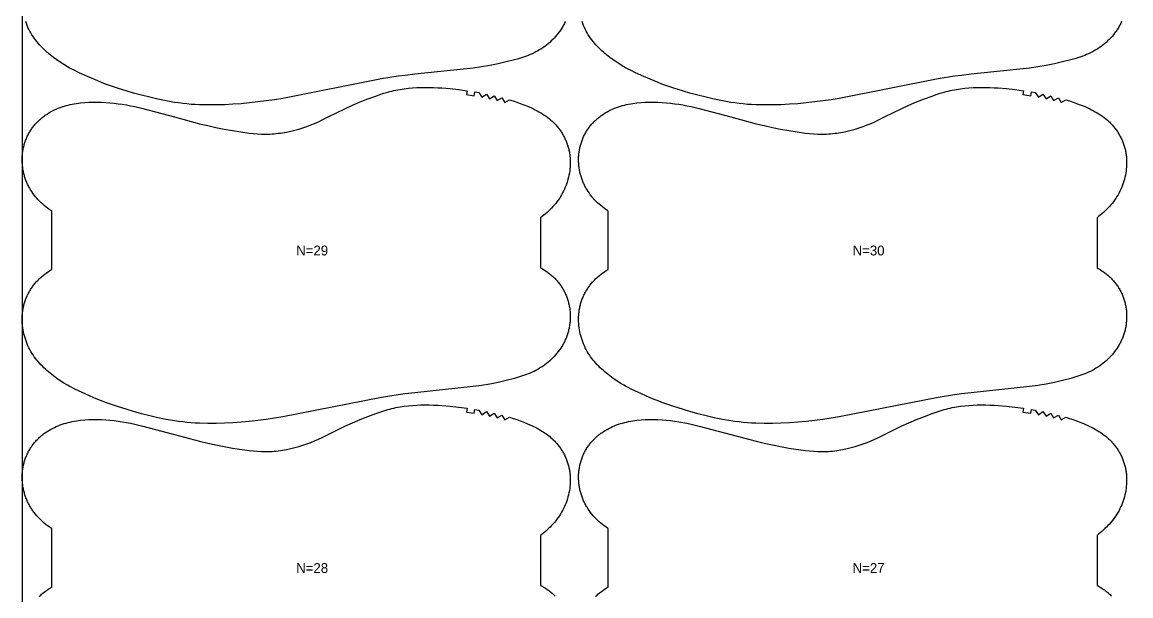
# Model space of a CAD drawing. Header units: inches. Extents: x -5 to 1965, y -82 to 1072.
# Drawn here: x -5 to 557, y 490 to 781 of the extents above; entities that cross this region are included whole.
import ezdxf

# ---------------------------------------------------------------- set-up
doc = ezdxf.new("R2010")
doc.units = ezdxf.units.IN

msp = doc.modelspace()

# ---------------------------------------------------------------- linework, layer by layer
at = {"layer": '1'}
for points in [[(-4.9122, -82.454), (1964.873, -82.454), (1964.873, 1072.0358), (-4.9122, 1072.0358), (-4.9122, -82.454)], [(101.651, 726.2348), (110.0611, 724.9926), (112.176, 724.7687), (114.2953, 724.5962), (116.4177, 724.4866), (117.4796, 724.4591), (118.5418, 724.4518), (119.604, 724.4658), (120.6659, 724.501), (121.7271, 724.5572), (122.7872, 724.6339), (123.8457, 724.7309), (124.9023, 724.8477), (125.9565, 724.984), (127.008, 725.1395), (128.0563, 725.3138), (129.1014, 725.5064), (131.1811, 725.9442), (133.2461, 726.4487), (135.2953, 727.0156), (137.3275, 727.6414), (139.3405, 728.326), (141.3316, 729.07), (143.2986, 729.8741), (145.2402, 730.7365), (147.1613, 731.6453), (150.1271, 733.1218), (158.5799, 737.3297), (162.4522, 739.0842), (166.3715, 740.7321), (170.3269, 742.2887), (174.3165, 743.7587), (176.3247, 744.4591), (178.3447, 745.1232), (180.3794, 745.7358), (181.4033, 746.0181), (182.432, 746.2818), (183.4659, 746.5254), (184.5045, 746.7492), (185.5473, 746.9536), (186.594, 747.1392), (188.6966, 747.4561), (190.8084, 747.7044), (192.9261, 747.8888), (195.0477, 748.0154), (197.172, 748.0909), (199.2977, 748.1218), (201.4235, 748.1135), (203.5487, 748.0668), (205.6726, 747.9815), (207.7944, 747.8573), (212.0302, 747.4979), (216.2552, 747.0207), (220.6071, 746.4372), (220.3209, 744.4578), (224.234, 743.8523), (224.56, 745.8255), (226.5314, 745.4889), (228.1272, 743.1642), (230.4616, 744.7448), (231.9922, 742.3788), (234.3692, 743.8913), (235.8264, 741.48), (238.2488, 742.919), (239.6328, 740.4644), (242.0978, 741.8299), (243.919, 741.2684), (245.7294, 740.6741), (247.5265, 740.0424), (249.3078, 739.3684), (251.2735, 738.5611), (253.212, 737.6904), (254.1695, 737.2297), (255.1186, 736.7512), (256.0587, 736.2544), (256.989, 735.7386), (257.909, 735.203), (258.8166, 734.6465), (259.7098, 734.0679), (260.5866, 733.4658), (261.4448, 732.839), (262.2823, 732.1862), (263.097, 731.5062), (263.4951, 731.1555), (263.8868, 730.7976), (264.2718, 730.4322), (264.6498, 730.0596), (265.0209, 729.6798), (265.3849, 729.293), (265.7417, 728.8994), (266.091, 728.4991), (266.4329, 728.0923), (266.7671, 727.6791), (267.0936, 727.2596), (267.4123, 726.8341), (267.7229, 726.4026), (268.0254, 725.9654), (268.3197, 725.5226), (268.6056, 725.0743), (268.883, 724.6206), (269.1518, 724.1619), (269.4119, 723.6981), (269.6631, 723.2295), (269.9054, 722.7562), (270.1387, 722.2785), (270.363, 721.7965), (270.578, 721.3103), (270.7839, 720.8202), (270.9804, 720.3264), (271.1676, 719.8289), (271.3452, 719.3281), (271.5133, 718.824), (271.6718, 718.3169), (271.8205, 717.8069), (271.9594, 717.2942), (272.0884, 716.779), (272.2075, 716.2614), (272.3165, 715.7417), (272.4155, 715.22), (272.5047, 714.6965), (272.584, 714.1714), (272.6535, 713.6448), (272.7133, 713.117), (272.7636, 712.5881), (272.8043, 712.0583), (272.8355, 711.5278), (272.8573, 710.9967), (272.873, 709.9337), (272.852, 708.8707), (272.7949, 707.8093), (272.7021, 706.7506), (272.5744, 705.6958), (272.4123, 704.6458), (272.2163, 703.6014), (271.987, 702.5636), (271.7249, 701.5333), (271.4307, 700.5114), (271.1049, 699.4988), (270.7479, 698.4965), (270.3599, 697.5057), (269.941, 696.5279), (269.4913, 695.5642), (269.0107, 694.6162), (268.4993, 693.685), (267.9573, 692.7721), (267.3845, 691.8787), (266.7816, 691.0059), (266.1499, 690.1534), (265.4916, 689.3208), (264.8087, 688.5073), (264.103, 687.7124), (263.3765, 686.9357), (262.6313, 686.1764), (261.8692, 685.4341), (261.0921, 684.7083), (260.3009, 683.9983), (259.4964, 683.3037), (258.6792, 682.6241), (257.873, 681.9883), (257.873, 656.6272), (258.4514, 656.3148), (259.3696, 655.7787), (260.2691, 655.2117), (261.1484, 654.6141), (261.58, 654.3039), (262.0059, 653.986), (262.4261, 653.6606), (262.8402, 653.3277), (263.248, 652.9872), (263.6495, 652.6392), (264.0444, 652.2838), (264.4325, 651.9209), (264.8136, 651.5506), (265.1875, 651.173), (265.5542, 650.7883), (265.9134, 650.3966), (266.265, 649.998), (266.6089, 649.5927), (266.9448, 649.1808), (267.2727, 648.7626), (267.5923, 648.338), (267.9036, 647.9073), (268.2064, 647.4707), (268.5004, 647.0282), (268.7857, 646.5799), (269.0619, 646.1262), (269.329, 645.667), (269.5868, 645.2025), (269.8351, 644.733), (270.074, 644.2585), (270.3033, 643.7793), (270.5231, 643.2956), (270.7333, 642.8077), (270.9338, 642.3156), (271.1246, 641.8196), (271.3057, 641.32), (271.4771, 640.817), (271.6387, 640.3106), (271.7904, 639.8012), (271.9323, 639.289), (272.0642, 638.7742), (272.1862, 638.2569), (272.2982, 637.7374), (272.4002, 637.2159), (272.4922, 636.6926), (272.5741, 636.1676), (272.6461, 635.6413), (272.708, 635.1136), (272.7601, 634.5849), (272.8023, 634.0553), (272.8346, 633.5249), (272.8572, 632.994), (272.87, 632.4627), (272.873, 631.9312), (272.8663, 631.3997), (272.85, 630.8684), (272.8241, 630.3374), (272.7885, 629.807), (272.7434, 629.2772), (272.6888, 628.7484), (272.6248, 628.2205), (272.5512, 627.694), (272.4682, 627.1688), (272.3758, 626.6453), (272.2739, 626.1235), (272.1627, 625.6038), (272.0421, 625.0861), (271.9122, 624.5708), (271.7729, 624.058), (271.6243, 623.5479), (271.4663, 623.0406), (271.2991, 622.5364), (271.1227, 622.0355), (270.9369, 621.5379), (270.742, 621.044), (270.5378, 620.5538), (270.3245, 620.0676), (270.1021, 619.5854), (269.8708, 619.1074), (269.6309, 618.6336), (269.3823, 618.1642), (269.1254, 617.6992), (268.8602, 617.2388), (268.5869, 616.783), (268.0167, 615.8857), (267.4161, 615.0082), (266.7863, 614.1512), (266.1286, 613.3155), (265.4441, 612.5019), (264.7339, 611.711), (263.9988, 610.9433), (263.2397, 610.1994), (262.4575, 609.48), (261.653, 608.7855), (260.8272, 608.1166), (259.9808, 607.4739), (259.1149, 606.8578), (258.2304, 606.2684), (257.873, 606.0454), (257.3286, 605.7058), (256.4105, 605.1699), (255.4772, 604.6609), (254.5299, 604.1786), (253.5696, 603.7233), (252.5975, 603.2947), (251.6148, 602.8926), (250.6225, 602.5149), (249.6218, 602.159), (248.6139, 601.8224), (246.5811, 601.1972), (244.5334, 600.6189), (240.4175, 599.5504), (236.2764, 598.5941), (232.1083, 597.756), (227.9163, 597.0476), (223.705, 596.4708), (194.1101, 593.3353), (189.1479, 592.7479), (185.6672, 592.3359), (177.2742, 590.9761), (127.2317, 581.0586), (123.0344, 580.3842), (118.8248, 579.7871), (110.3816, 578.7843), (106.147, 578.4077), (101.9055, 578.1178), (97.6594, 577.9092), (93.4098, 577.7831), (89.158, 577.7479), (84.9079, 577.8361), (82.7848, 577.9377), (80.6641, 578.0807), (78.5468, 578.2661), (76.4338, 578.495), (74.3259, 578.7676), (72.2235, 579.0811), (68.0359, 579.8172), (63.8725, 580.6767), (59.7316, 581.6392), (55.6118, 582.6891), (51.5149, 583.8237), (48.3013, 584.7769), (43.3883, 586.3241), (39.3546, 587.6715), (37.3527, 588.3858), (35.3662, 589.139), (33.3974, 589.9366), (31.4426, 590.7696), (27.0228, 592.7479), (23.678, 594.2451), (21.7611, 595.1629), (19.871, 596.1314), (18.9387, 596.6398), (18.0154, 597.1648), (16.1959, 598.262), (14.4125, 599.4185), (12.6648, 600.6296), (10.9539, 601.8921), (10.0907, 602.5728), (9.2845, 603.2086), (8.4674, 603.8882), (7.6628, 604.5828), (6.8716, 605.2928), (6.0945, 606.0186), (5.3324, 606.7609), (4.5872, 607.5202), (3.8608, 608.2969), (3.1551, 609.0918), (2.4721, 609.9053), (1.8138, 610.7379), (1.1822, 611.5904), (0.5792, 612.4632), (0.0065, 613.3566), (-0.5356, 614.2695), (-1.047, 615.2007), (-1.5275, 616.1487), (-1.9773, 617.1124), (-2.3962, 618.0902), (-2.7842, 619.081), (-3.1411, 620.0833), (-3.467, 621.0959), (-3.7612, 622.1178), (-4.0232, 623.1481), (-4.2526, 624.1859), (-4.4486, 625.2303), (-4.6107, 626.2803), (-4.7384, 627.3351), (-4.8311, 628.3938), (-4.8883, 629.4552), (-4.9093, 630.5182), (-4.8936, 631.5812), (-4.8717, 632.1123), (-4.8405, 632.6428), (-4.7998, 633.1726), (-4.7496, 633.7015), (-4.6898, 634.2293), (-4.6202, 634.7559), (-4.5409, 635.281), (-4.4518, 635.8045), (-4.3528, 636.3262), (-4.2437, 636.8459), (-4.1247, 637.3635), (-3.9957, 637.8787), (-3.8568, 638.3914), (-3.708, 638.9014), (-3.5496, 639.4085), (-3.3815, 639.9126), (-3.2038, 640.4134), (-3.0167, 640.9109), (-2.8202, 641.4047), (-2.6143, 641.8948), (-2.3992, 642.381), (-2.175, 642.863), (-1.9417, 643.3407), (-1.6994, 643.814), (-1.4481, 644.2826), (-1.1881, 644.7464), (-0.9193, 645.2051), (-0.6419, 645.6588), (-0.356, 646.1071), (-0.0617, 646.5499), (0.2408, 646.9871), (0.5514, 647.4186), (0.8701, 647.8441), (1.1966, 648.2636), (1.5308, 648.6768), (1.8727, 649.0836), (2.2221, 649.4839), (2.5788, 649.8775), (2.9428, 650.2643), (3.3139, 650.6441), (3.692, 651.0167), (4.0769, 651.3821), (4.4686, 651.74), (4.8668, 652.0907), (5.6815, 652.7707), (6.519, 653.4235), (7.3771, 654.0503), (8.2539, 654.6524), (9.1471, 655.231), (10.0548, 655.7875), (10.0907, 655.8084), (10.0907, 685.4609), (9.7333, 685.6839), (8.8489, 686.2733), (7.9829, 686.8894), (7.1366, 687.5321), (6.3107, 688.201), (5.5062, 688.8955), (4.724, 689.6149), (3.9649, 690.3588), (3.2298, 691.1265), (2.5196, 691.9174), (1.8352, 692.731), (1.1774, 693.5667), (0.5476, 694.4237), (-0.053, 695.3012), (-0.6232, 696.1985), (-0.8965, 696.6543), (-1.1617, 697.1147), (-1.4186, 697.5797), (-1.6671, 698.0491), (-1.9071, 698.5229), (-2.1384, 699.0009), (-2.3608, 699.4831), (-2.5741, 699.9693), (-2.7783, 700.4595), (-2.9732, 700.9534), (-3.1589, 701.451), (-3.3354, 701.9519), (-3.5026, 702.4561), (-3.6605, 702.9634), (-3.8091, 703.4735), (-3.9484, 703.9863), (-4.0784, 704.5016), (-4.199, 705.0192), (-4.3102, 705.539), (-4.4121, 706.0608), (-4.5045, 706.5843), (-4.5875, 707.1095), (-4.661, 707.636), (-4.7251, 708.1638), (-4.7797, 708.6927), (-4.8248, 709.2225), (-4.8603, 709.7529), (-4.8863, 710.2839), (-4.9026, 710.8152), (-4.9093, 711.3467), (-4.9062, 711.8782), (-4.8935, 712.4095), (-4.8709, 712.9404), (-4.8386, 713.4708), (-4.7964, 714.0004), (-4.7443, 714.5291), (-4.6823, 715.0568), (-4.6104, 715.5831), (-4.5285, 716.1081), (-4.4365, 716.6314), (-4.3345, 717.1529), (-4.2225, 717.6724), (-4.1005, 718.1897), (-3.9685, 718.7045), (-3.8267, 719.2167), (-3.6749, 719.7261), (-3.5134, 720.2324), (-3.342, 720.7355), (-3.1609, 721.2351), (-2.9701, 721.7311), (-2.7696, 722.2232), (-2.5594, 722.7111), (-2.3396, 723.1948), (-2.1103, 723.674), (-1.8714, 724.1485), (-1.6231, 724.618), (-1.3653, 725.0825), (-1.0982, 725.5417), (-0.8219, 725.9954), (-0.5367, 726.4437), (-0.2426, 726.8862), (0.0601, 727.3228), (0.3714, 727.7535), (0.691, 728.1781), (1.0189, 728.5963), (1.3549, 729.0082), (1.6987, 729.4135), (2.0503, 729.8121), (2.4095, 730.2038), (2.7762, 730.5885), (3.1502, 730.9661), (3.5313, 731.3364), (3.9193, 731.6993), (4.3142, 732.0547), (4.7157, 732.4027), (5.1236, 732.7432), (5.5377, 733.0761), (5.9578, 733.4015), (6.3837, 733.7194), (6.8153, 734.0296), (7.6946, 734.6272), (8.5941, 735.1942), (9.5123, 735.7303), (10.4476, 736.2355), (11.3986, 736.7095), (12.364, 737.1529), (13.3427, 737.5661), (14.3335, 737.9497), (15.3352, 738.3042), (16.3468, 738.6301), (17.3669, 738.928), (18.3945, 739.1983), (19.4286, 739.4417), (20.4683, 739.6594), (21.5129, 739.8528), (22.5619, 740.0231), (23.6146, 740.1717), (24.6702, 740.2998), (26.7878, 740.5002), (28.91, 740.6333), (31.0346, 740.7019), (33.1599, 740.7075), (35.2842, 740.6513), (37.4061, 740.5352), (39.5246, 740.3633), (41.6389, 740.1404), (43.7481, 739.871), (45.8514, 739.5589), (47.9477, 739.2041), (50.0358, 738.8058), (52.1146, 738.3631), (56.2447, 737.3582), (72.2404, 733.1218), (85.0138, 729.7388), (89.1483, 728.7482), (93.2998, 727.8314), (97.4681, 726.9945), (101.651, 726.2348)], [(383.651, 726.2348), (392.0611, 724.9926), (394.176, 724.7687), (396.2953, 724.5962), (398.4177, 724.4866), (399.4796, 724.4591), (400.5418, 724.4518), (401.604, 724.4658), (402.6659, 724.501), (403.7271, 724.5572), (404.7872, 724.6339), (405.8457, 724.7309), (406.9023, 724.8477), (407.9565, 724.984), (409.008, 725.1395), (410.0563, 725.3138), (411.1014, 725.5064), (413.1811, 725.9442), (415.2461, 726.4487), (417.2953, 727.0156), (419.3275, 727.6414), (421.3405, 728.326), (423.3316, 729.07), (425.2986, 729.8741), (427.2402, 730.7365), (429.1613, 731.6453), (432.1271, 733.1218), (440.5799, 737.3297), (444.4522, 739.0842), (448.3715, 740.7321), (452.3269, 742.2887), (456.3165, 743.7587), (458.3247, 744.4591), (460.3447, 745.1232), (462.3794, 745.7358), (463.4033, 746.0181), (464.432, 746.2818), (465.4659, 746.5254), (466.5045, 746.7492), (467.5473, 746.9536), (468.594, 747.1392), (470.6966, 747.4561), (472.8084, 747.7044), (474.9261, 747.8888), (477.0477, 748.0154), (479.172, 748.0909), (481.2977, 748.1218), (483.4235, 748.1135), (485.5487, 748.0668), (487.6726, 747.9815), (489.7944, 747.8573), (494.0302, 747.4979), (498.2552, 747.0207), (502.6071, 746.4372), (502.3209, 744.4578), (506.234, 743.8523), (506.56, 745.8255), (508.5314, 745.4889), (510.1272, 743.1642), (512.4616, 744.7448), (513.9922, 742.3788), (516.3692, 743.8913), (517.8264, 741.48), (520.2488, 742.919), (521.6328, 740.4644), (524.0978, 741.8299), (525.919, 741.2684), (527.7294, 740.6741), (529.5265, 740.0424), (531.3078, 739.3684), (533.2735, 738.5611), (535.212, 737.6904), (536.1695, 737.2297), (537.1186, 736.7512), (538.0587, 736.2544), (538.989, 735.7386), (539.909, 735.203), (540.8166, 734.6465), (541.7098, 734.0679), (542.5866, 733.4658), (543.4448, 732.839), (544.2823, 732.1862), (545.097, 731.5062), (545.4951, 731.1555), (545.8868, 730.7976), (546.2718, 730.4322), (546.6498, 730.0596), (547.0209, 729.6798), (547.3849, 729.293), (547.7417, 728.8994), (548.091, 728.4991), (548.4329, 728.0923), (548.7671, 727.6791), (549.0936, 727.2596), (549.4123, 726.8341), (549.7229, 726.4026), (550.0254, 725.9654), (550.3197, 725.5226), (550.6056, 725.0743), (550.883, 724.6206), (551.1518, 724.1619), (551.4119, 723.6981), (551.6631, 723.2295), (551.9054, 722.7562), (552.1387, 722.2785), (552.363, 721.7965), (552.578, 721.3103), (552.7839, 720.8202), (552.9804, 720.3264), (553.1676, 719.8289), (553.3452, 719.3281), (553.5133, 718.824), (553.6718, 718.3169), (553.8205, 717.8069), (553.9594, 717.2942), (554.0884, 716.779), (554.2075, 716.2614), (554.3165, 715.7417), (554.4155, 715.22), (554.5047, 714.6965), (554.584, 714.1714), (554.6535, 713.6448), (554.7133, 713.117), (554.7636, 712.5881), (554.8043, 712.0583), (554.8355, 711.5278), (554.8573, 710.9967), (554.873, 709.9337), (554.852, 708.8707), (554.7949, 707.8093), (554.7021, 706.7506), (554.5744, 705.6958), (554.4123, 704.6458), (554.2163, 703.6014), (553.987, 702.5636), (553.7249, 701.5333), (553.4307, 700.5114), (553.1049, 699.4988), (552.7479, 698.4965), (552.3599, 697.5057), (551.941, 696.5279), (551.4913, 695.5642), (551.0107, 694.6162), (550.4993, 693.685), (549.9573, 692.7721), (549.3845, 691.8787), (548.7816, 691.0059), (548.1499, 690.1534), (547.4916, 689.3208), (546.8087, 688.5073), (546.103, 687.7124), (545.3765, 686.9357), (544.6313, 686.1764), (543.8692, 685.4341), (543.0921, 684.7083), (542.3009, 683.9983), (541.4964, 683.3037), (540.6792, 682.6241), (539.873, 681.9883), (539.873, 656.6272), (540.4514, 656.3148), (541.3696, 655.7787), (542.2691, 655.2117), (543.1484, 654.6141), (543.58, 654.3039), (544.0059, 653.986), (544.4261, 653.6606), (544.8402, 653.3277), (545.248, 652.9872), (545.6495, 652.6392), (546.0444, 652.2838), (546.4325, 651.9209), (546.8136, 651.5506), (547.1875, 651.173), (547.5542, 650.7883), (547.9134, 650.3966), (548.265, 649.998), (548.6089, 649.5927), (548.9448, 649.1808), (549.2727, 648.7626), (549.5923, 648.338), (549.9036, 647.9073), (550.2064, 647.4707), (550.5004, 647.0282), (550.7857, 646.5799), (551.0619, 646.1262), (551.329, 645.667), (551.5868, 645.2025), (551.8351, 644.733), (552.074, 644.2585), (552.3033, 643.7793), (552.5231, 643.2956), (552.7333, 642.8077), (552.9338, 642.3156), (553.1246, 641.8196), (553.3057, 641.32), (553.4771, 640.817), (553.6387, 640.3106), (553.7904, 639.8012), (553.9323, 639.289), (554.0642, 638.7742), (554.1862, 638.2569), (554.2982, 637.7374), (554.4002, 637.2159), (554.4922, 636.6926), (554.5741, 636.1676), (554.6461, 635.6413), (554.708, 635.1136), (554.7601, 634.5849), (554.8023, 634.0553), (554.8346, 633.5249), (554.8572, 632.994), (554.87, 632.4627), (554.873, 631.9312), (554.8663, 631.3997), (554.85, 630.8684), (554.8241, 630.3374), (554.7885, 629.807), (554.7434, 629.2772), (554.6888, 628.7484), (554.6248, 628.2205), (554.5512, 627.694), (554.4682, 627.1688), (554.3758, 626.6453), (554.2739, 626.1235), (554.1627, 625.6038), (554.0421, 625.0861), (553.9122, 624.5708), (553.7729, 624.058), (553.6243, 623.5479), (553.4663, 623.0406), (553.2991, 622.5364), (553.1227, 622.0355), (552.9369, 621.5379), (552.742, 621.044), (552.5378, 620.5538), (552.3245, 620.0676), (552.1021, 619.5854), (551.8708, 619.1074), (551.6309, 618.6336), (551.3823, 618.1642), (551.1254, 617.6992), (550.8602, 617.2388), (550.5869, 616.783), (550.0167, 615.8857), (549.4161, 615.0082), (548.7863, 614.1512), (548.1286, 613.3155), (547.4441, 612.5019), (546.7339, 611.711), (545.9988, 610.9433), (545.2397, 610.1994), (544.4575, 609.48), (543.653, 608.7855), (542.8272, 608.1166), (541.9808, 607.4739), (541.1149, 606.8578), (540.2304, 606.2684), (539.873, 606.0454), (539.3286, 605.7058), (538.4105, 605.1699), (537.4772, 604.6609), (536.5299, 604.1786), (535.5696, 603.7233), (534.5975, 603.2947), (533.6148, 602.8926), (532.6225, 602.5149), (531.6218, 602.159), (530.6139, 601.8224), (528.5811, 601.1972), (526.5334, 600.6189), (522.4175, 599.5504), (518.2764, 598.5941), (514.1083, 597.756), (509.9163, 597.0476), (505.705, 596.4708), (476.1101, 593.3353), (471.1479, 592.7479), (467.6672, 592.3359), (459.2742, 590.9761), (409.2317, 581.0586), (405.0344, 580.3842), (400.8248, 579.7871), (392.3816, 578.7843), (388.147, 578.4077), (383.9055, 578.1178), (379.6594, 577.9092), (375.4098, 577.7831), (371.158, 577.7479), (366.9079, 577.8361), (364.7848, 577.9377), (362.6641, 578.0807), (360.5468, 578.2661), (358.4338, 578.495), (356.3259, 578.7676), (354.2235, 579.0811), (350.0359, 579.8172), (345.8725, 580.6767), (341.7316, 581.6392), (337.6118, 582.6891), (333.5149, 583.8237), (330.3013, 584.7769), (325.3883, 586.3241), (321.3546, 587.6715), (319.3527, 588.3858), (317.3662, 589.139), (315.3974, 589.9366), (313.4426, 590.7696), (309.0228, 592.7479), (305.678, 594.2451), (303.7611, 595.1629), (301.871, 596.1314), (300.9387, 596.6398), (300.0154, 597.1648), (298.1959, 598.262), (296.4125, 599.4185), (294.6648, 600.6296), (292.9539, 601.8921), (292.0907, 602.5728), (291.2845, 603.2086), (290.4674, 603.8882), (289.6628, 604.5828), (288.8716, 605.2928), (288.0945, 606.0186), (287.3324, 606.7609), (286.5872, 607.5202), (285.8608, 608.2969), (285.1551, 609.0918), (284.4721, 609.9053), (283.8138, 610.7379), (283.1822, 611.5904), (282.5792, 612.4632), (282.0065, 613.3566), (281.4644, 614.2695), (280.953, 615.2007), (280.4725, 616.1487), (280.0227, 617.1124), (279.6038, 618.0902), (279.2158, 619.081), (278.8589, 620.0833), (278.533, 621.0959), (278.2388, 622.1178), (277.9768, 623.1481), (277.7474, 624.1859), (277.5514, 625.2303), (277.3893, 626.2803), (277.2616, 627.3351), (277.1689, 628.3938), (277.1117, 629.4552), (277.0907, 630.5182), (277.1064, 631.5812), (277.1283, 632.1123), (277.1595, 632.6428), (277.2002, 633.1726), (277.2504, 633.7015), (277.3102, 634.2293), (277.3798, 634.7559), (277.4591, 635.281), (277.5482, 635.8045), (277.6472, 636.3262), (277.7563, 636.8459), (277.8753, 637.3635), (278.0043, 637.8787), (278.1432, 638.3914), (278.292, 638.9014), (278.4504, 639.4085), (278.6185, 639.9126), (278.7962, 640.4134), (278.9833, 640.9109), (279.1798, 641.4047), (279.3857, 641.8948), (279.6008, 642.381), (279.825, 642.863), (280.0583, 643.3407), (280.3006, 643.814), (280.5519, 644.2826), (280.8119, 644.7464), (281.0807, 645.2051), (281.3581, 645.6588), (281.644, 646.1071), (281.9383, 646.5499), (282.2408, 646.9871), (282.5514, 647.4186), (282.8701, 647.8441), (283.1966, 648.2636), (283.5308, 648.6768), (283.8727, 649.0836), (284.2221, 649.4839), (284.5788, 649.8775), (284.9428, 650.2643), (285.3139, 650.6441), (285.692, 651.0167), (286.0769, 651.3821), (286.4686, 651.74), (286.8668, 652.0907), (287.6815, 652.7707), (288.519, 653.4235), (289.3771, 654.0503), (290.2539, 654.6524), (291.1471, 655.231), (292.0548, 655.7875), (292.0907, 655.8084), (292.0907, 685.4609), (291.7333, 685.6839), (290.8489, 686.2733), (289.9829, 686.8894), (289.1366, 687.5321), (288.3107, 688.201), (287.5062, 688.8955), (286.724, 689.6149), (285.9649, 690.3588), (285.2298, 691.1265), (284.5196, 691.9174), (283.8352, 692.731), (283.1774, 693.5667), (282.5476, 694.4237), (281.947, 695.3012), (281.3768, 696.1985), (281.1035, 696.6543), (280.8383, 697.1147), (280.5814, 697.5797), (280.3329, 698.0491), (280.0929, 698.5229), (279.8616, 699.0009), (279.6392, 699.4831), (279.4259, 699.9693), (279.2217, 700.4595), (279.0268, 700.9534), (278.8411, 701.451), (278.6646, 701.9519), (278.4974, 702.4561), (278.3395, 702.9634), (278.1909, 703.4735), (278.0516, 703.9863), (277.9216, 704.5016), (277.801, 705.0192), (277.6898, 705.539), (277.5879, 706.0608), (277.4955, 706.5843), (277.4125, 707.1095), (277.339, 707.636), (277.2749, 708.1638), (277.2203, 708.6927), (277.1752, 709.2225), (277.1397, 709.7529), (277.1137, 710.2839), (277.0974, 710.8152), (277.0907, 711.3467), (277.0938, 711.8782), (277.1065, 712.4095), (277.1291, 712.9404), (277.1614, 713.4708), (277.2036, 714.0004), (277.2557, 714.5291), (277.3177, 715.0568), (277.3896, 715.5831), (277.4715, 716.1081), (277.5635, 716.6314), (277.6655, 717.1529), (277.7775, 717.6724), (277.8995, 718.1897), (278.0315, 718.7045), (278.1733, 719.2167), (278.3251, 719.7261), (278.4866, 720.2324), (278.658, 720.7355), (278.8391, 721.2351), (279.0299, 721.7311), (279.2304, 722.2232), (279.4406, 722.7111), (279.6604, 723.1948), (279.8897, 723.674), (280.1286, 724.1485), (280.3769, 724.618), (280.6347, 725.0825), (280.9018, 725.5417), (281.1781, 725.9954), (281.4633, 726.4437), (281.7574, 726.8862), (282.0601, 727.3228), (282.3714, 727.7535), (282.691, 728.1781), (283.0189, 728.5963), (283.3549, 729.0082), (283.6987, 729.4135), (284.0503, 729.8121), (284.4095, 730.2038), (284.7762, 730.5885), (285.1502, 730.9661), (285.5313, 731.3364), (285.9193, 731.6993), (286.3142, 732.0547), (286.7157, 732.4027), (287.1236, 732.7432), (287.5377, 733.0761), (287.9578, 733.4015), (288.3837, 733.7194), (288.8153, 734.0296), (289.6946, 734.6272), (290.5941, 735.1942), (291.5123, 735.7303), (292.4476, 736.2355), (293.3986, 736.7095), (294.364, 737.1529), (295.3427, 737.5661), (296.3335, 737.9497), (297.3352, 738.3042), (298.3468, 738.6301), (299.3669, 738.928), (300.3945, 739.1983), (301.4286, 739.4417), (302.4683, 739.6594), (303.5129, 739.8528), (304.5619, 740.0231), (305.6146, 740.1717), (306.6702, 740.2998), (308.7878, 740.5002), (310.91, 740.6333), (313.0346, 740.7019), (315.1599, 740.7075), (317.2842, 740.6513), (319.4061, 740.5352), (321.5246, 740.3633), (323.6389, 740.1404), (325.7481, 739.871), (327.8514, 739.5589), (329.9477, 739.2041), (332.0358, 738.8058), (334.1146, 738.3631), (338.2447, 737.3582), (354.2404, 733.1218), (367.0138, 729.7388), (371.1483, 728.7482), (375.2998, 727.8314), (379.4681, 726.9945), (383.651, 726.2348)]]:
    msp.add_lwpolyline(points, close=True, dxfattribs=at)
for points in [[(270.3245, 781.5246), (270.1021, 781.0424), (269.8708, 780.5644), (269.6309, 780.0906), (269.3823, 779.6212), (269.1254, 779.1562), (268.8602, 778.6958), (268.5869, 778.24), (268.0167, 777.3427), (267.4161, 776.4652), (266.7863, 775.6082), (266.1286, 774.7725), (265.4441, 773.9589), (264.7339, 773.168), (263.9988, 772.4003), (263.2397, 771.6564), (262.4575, 770.937), (261.653, 770.2425), (260.8272, 769.5736), (259.9808, 768.9309), (259.1149, 768.3148), (258.2304, 767.7254), (257.873, 767.5024), (257.3286, 767.1628), (256.4105, 766.6269), (255.4772, 766.1179), (254.5299, 765.6356), (253.5696, 765.1803), (252.5975, 764.7517), (251.6148, 764.3496), (250.6225, 763.9719), (249.6218, 763.616), (248.6139, 763.2794), (246.5811, 762.6542), (244.5334, 762.0759), (240.4175, 761.0074), (236.2764, 760.0511), (232.1083, 759.213), (227.9163, 758.5046), (223.705, 757.9278), (194.1101, 754.7923), (189.1479, 754.2049), (185.6672, 753.7929), (177.2742, 752.4331), (127.2317, 742.5156), (123.0344, 741.8412), (118.8248, 741.2441), (110.3816, 740.2413), (106.147, 739.8647), (101.9055, 739.5748), (97.6594, 739.3662), (93.4098, 739.2401), (89.158, 739.2049), (84.9079, 739.2931), (82.7848, 739.3947), (80.6641, 739.5377), (78.5468, 739.7231), (76.4338, 739.952), (74.3259, 740.2246), (72.2235, 740.5381), (68.0359, 741.2742), (63.8725, 742.1337), (59.7316, 743.0962), (55.6118, 744.1461), (51.5149, 745.2807), (48.3013, 746.2339), (43.3883, 747.7811), (39.3546, 749.1285), (37.3527, 749.8428), (35.3662, 750.596), (33.3974, 751.3936), (31.4426, 752.2266), (27.0228, 754.2049), (23.678, 755.7021), (21.7611, 756.6199), (19.871, 757.5884), (18.9387, 758.0968), (18.0154, 758.6218), (16.1959, 759.719), (14.4125, 760.8755), (12.6648, 762.0866), (10.9539, 763.3491), (10.0907, 764.0298), (9.2845, 764.6656), (8.4674, 765.3452), (7.6628, 766.0398), (6.8716, 766.7498), (6.0945, 767.4756), (5.3324, 768.2179), (4.5872, 768.9772), (3.8608, 769.7539), (3.1551, 770.5488), (2.4721, 771.3623), (1.8138, 772.1949), (1.1822, 773.0474), (0.5792, 773.9202), (0.0065, 774.8136), (-0.5356, 775.7265), (-1.047, 776.6577), (-1.5275, 777.6057), (-1.9773, 778.5694), (-2.3962, 779.5472), (-2.7842, 780.538), (-3.1411, 781.5403)], [(552.3245, 781.5246), (552.1021, 781.0424), (551.8708, 780.5644), (551.6309, 780.0906), (551.3823, 779.6212), (551.1254, 779.1562), (550.8602, 778.6958), (550.5869, 778.24), (550.0167, 777.3427), (549.4161, 776.4652), (548.7863, 775.6082), (548.1286, 774.7725), (547.4441, 773.9589), (546.7339, 773.168), (545.9988, 772.4003), (545.2397, 771.6564), (544.4575, 770.937), (543.653, 770.2425), (542.8272, 769.5736), (541.9808, 768.9309), (541.1149, 768.3148), (540.2304, 767.7254), (539.873, 767.5024), (539.3286, 767.1628), (538.4105, 766.6269), (537.4772, 766.1179), (536.5299, 765.6356), (535.5696, 765.1803), (534.5975, 764.7517), (533.6148, 764.3496), (532.6225, 763.9719), (531.6218, 763.616), (530.6139, 763.2794), (528.5811, 762.6542), (526.5334, 762.0759), (522.4175, 761.0074), (518.2764, 760.0511), (514.1083, 759.213), (509.9163, 758.5046), (505.705, 757.9278), (476.1101, 754.7923), (471.1479, 754.2049), (467.6672, 753.7929), (459.2742, 752.4331), (409.2317, 742.5156), (405.0344, 741.8412), (400.8248, 741.2441), (392.3816, 740.2413), (388.147, 739.8647), (383.9055, 739.5748), (379.6594, 739.3662), (375.4098, 739.2401), (371.158, 739.2049), (366.9079, 739.2931), (364.7848, 739.3947), (362.6641, 739.5377), (360.5468, 739.7231), (358.4338, 739.952), (356.3259, 740.2246), (354.2235, 740.5381), (350.0359, 741.2742), (345.8725, 742.1337), (341.7316, 743.0962), (337.6118, 744.1461), (333.5149, 745.2807), (330.3013, 746.2339), (325.3883, 747.7811), (321.3546, 749.1285), (319.3527, 749.8428), (317.3662, 750.596), (315.3974, 751.3936), (313.4426, 752.2266), (309.0228, 754.2049), (305.678, 755.7021), (303.7611, 756.6199), (301.871, 757.5884), (300.9387, 758.0968), (300.0154, 758.6218), (298.1959, 759.719), (296.4125, 760.8755), (294.6648, 762.0866), (292.9539, 763.3491), (292.0907, 764.0298), (291.2845, 764.6656), (290.4674, 765.3452), (289.6628, 766.0398), (288.8716, 766.7498), (288.0945, 767.4756), (287.3324, 768.2179), (286.5872, 768.9772), (285.8608, 769.7539), (285.1551, 770.5488), (284.4721, 771.3623), (283.8138, 772.1949), (283.1822, 773.0474), (282.5792, 773.9202), (282.0065, 774.8136), (281.4644, 775.7265), (280.953, 776.6577), (280.4725, 777.6057), (280.0227, 778.5694), (279.6038, 779.5472), (279.2158, 780.538), (278.8589, 781.5403)], [(3.692, 490.0597), (4.0769, 490.4251), (4.4686, 490.783), (4.8668, 491.1337), (5.6815, 491.8137), (6.519, 492.4665), (7.3771, 493.0933), (8.2539, 493.6954), (9.1471, 494.274), (10.0548, 494.8305), (10.0907, 494.8514), (10.0907, 524.5039), (9.7333, 524.7269), (8.8489, 525.3163), (7.9829, 525.9324), (7.1366, 526.5751), (6.3107, 527.244), (5.5062, 527.9385), (4.724, 528.6579), (3.9649, 529.4018), (3.2298, 530.1695), (2.5196, 530.9604), (1.8352, 531.774), (1.1774, 532.6097), (0.5476, 533.4667), (-0.053, 534.3442), (-0.6232, 535.2415), (-0.8965, 535.6973), (-1.1617, 536.1577), (-1.4186, 536.6227), (-1.6671, 537.0921), (-1.9071, 537.5659), (-2.1384, 538.0439), (-2.3608, 538.5261), (-2.5741, 539.0123), (-2.7783, 539.5025), (-2.9732, 539.9964), (-3.1589, 540.494), (-3.3354, 540.9949), (-3.5026, 541.4991), (-3.6605, 542.0064), (-3.8091, 542.5165), (-3.9484, 543.0293), (-4.0784, 543.5446), (-4.199, 544.0622), (-4.3102, 544.582), (-4.4121, 545.1038), (-4.5045, 545.6273), (-4.5875, 546.1525), (-4.661, 546.679), (-4.7251, 547.2068), (-4.7797, 547.7357), (-4.8248, 548.2655), (-4.8603, 548.7959), (-4.8863, 549.3269), (-4.9026, 549.8582), (-4.9093, 550.3897), (-4.9062, 550.9212), (-4.8935, 551.4525), (-4.8709, 551.9834), (-4.8386, 552.5138), (-4.7964, 553.0434), (-4.7443, 553.5721), (-4.6823, 554.0998), (-4.6104, 554.6261), (-4.5285, 555.1511), (-4.4365, 555.6744), (-4.3345, 556.1959), (-4.2225, 556.7154), (-4.1005, 557.2327), (-3.9685, 557.7475), (-3.8267, 558.2597), (-3.6749, 558.7691), (-3.5134, 559.2754), (-3.342, 559.7785), (-3.1609, 560.2781), (-2.9701, 560.7741), (-2.7696, 561.2662), (-2.5594, 561.7541), (-2.3396, 562.2378), (-2.1103, 562.717), (-1.8714, 563.1915), (-1.6231, 563.661), (-1.3653, 564.1255), (-1.0982, 564.5847), (-0.8219, 565.0384), (-0.5367, 565.4867), (-0.2426, 565.9292), (0.0601, 566.3658), (0.3714, 566.7965), (0.691, 567.2211), (1.0189, 567.6393), (1.3549, 568.0512), (1.6987, 568.4565), (2.0503, 568.8551), (2.4095, 569.2468), (2.7762, 569.6315), (3.1502, 570.0091), (3.5313, 570.3794), (3.9193, 570.7423), (4.3142, 571.0977), (4.7157, 571.4457), (5.1236, 571.7862), (5.5377, 572.1191), (5.9578, 572.4445), (6.3837, 572.7624), (6.8153, 573.0726), (7.6946, 573.6702), (8.5941, 574.2372), (9.5123, 574.7733), (10.4476, 575.2785), (11.3986, 575.7525), (12.364, 576.1959), (13.3427, 576.6091), (14.3335, 576.9927), (15.3352, 577.3472), (16.3468, 577.6731), (17.3669, 577.971), (18.3945, 578.2413), (19.4286, 578.4847), (20.4683, 578.7024), (21.5129, 578.8958), (22.5619, 579.0661), (23.6146, 579.2147), (24.6702, 579.3428), (26.7878, 579.5432), (28.91, 579.6763), (31.0346, 579.7449), (33.1599, 579.7505), (35.2842, 579.6943), (37.4061, 579.5782), (39.5246, 579.4063), (41.6389, 579.1834), (43.7481, 578.914), (45.8514, 578.6019), (47.9477, 578.2471), (50.0358, 577.8488), (52.1146, 577.4061), (56.2447, 576.4012), (72.2404, 572.1648), (85.0138, 568.7818), (89.1483, 567.7912), (93.2998, 566.8744), (97.4681, 566.0375), (101.651, 565.2778), (101.651, 565.2778), (110.0611, 564.0356), (112.176, 563.8117), (114.2953, 563.6392), (116.4177, 563.5296), (117.4796, 563.5021), (118.5418, 563.4948), (119.604, 563.5088), (120.6659, 563.544), (121.7271, 563.6002), (122.7872, 563.6769), (123.8457, 563.7739), (124.9023, 563.8907), (125.9565, 564.027), (127.008, 564.1825), (128.0563, 564.3568), (129.1014, 564.5494), (131.1811, 564.9872), (133.2461, 565.4917), (135.2953, 566.0586), (137.3275, 566.6844), (139.3405, 567.369), (141.3316, 568.113), (143.2986, 568.9171), (145.2402, 569.7795), (147.1613, 570.6883), (150.1271, 572.1648), (158.5799, 576.3727), (162.4522, 578.1272), (166.3715, 579.7751), (170.3269, 581.3317), (174.3165, 582.8017), (176.3247, 583.5021), (178.3447, 584.1662), (180.3794, 584.7788), (181.4033, 585.0611), (182.432, 585.3248), (183.4659, 585.5684), (184.5045, 585.7922), (185.5473, 585.9966), (186.594, 586.1822), (188.6966, 586.4991), (190.8084, 586.7474), (192.9261, 586.9318), (195.0477, 587.0584), (197.172, 587.1339), (199.2977, 587.1648), (201.4235, 587.1565), (203.5487, 587.1098), (205.6726, 587.0245), (207.7944, 586.9003), (212.0302, 586.5409), (216.2552, 586.0637), (220.6071, 585.4802), (220.3209, 583.5008), (224.234, 582.8953), (224.56, 584.8685), (226.5314, 584.5319), (228.1272, 582.2072), (230.4616, 583.7878), (231.9922, 581.4218), (234.3692, 582.9343), (235.8264, 580.523), (238.2488, 581.962), (239.6328, 579.5074), (242.0978, 580.8729), (243.919, 580.3114), (245.7294, 579.7171), (247.5265, 579.0854), (249.3078, 578.4114), (251.2735, 577.6041), (253.212, 576.7334), (254.1695, 576.2727), (255.1186, 575.7942), (256.0587, 575.2974), (256.989, 574.7816), (257.909, 574.246), (258.8166, 573.6895), (259.7098, 573.1109), (260.5866, 572.5088), (261.4448, 571.882), (262.2823, 571.2292), (263.097, 570.5492), (263.4951, 570.1985), (263.8868, 569.8406), (264.2718, 569.4752), (264.6498, 569.1026), (265.0209, 568.7228), (265.3849, 568.336), (265.7417, 567.9424), (266.091, 567.5421), (266.4329, 567.1353), (266.7671, 566.7221), (267.0936, 566.3026), (267.4123, 565.8771), (267.7229, 565.4456), (268.0254, 565.0084), (268.3197, 564.5656), (268.6056, 564.1173), (268.883, 563.6636), (269.1518, 563.2049), (269.4119, 562.7411), (269.6631, 562.2725), (269.9054, 561.7992), (270.1387, 561.3215), (270.363, 560.8395), (270.578, 560.3533), (270.7839, 559.8632), (270.9804, 559.3694), (271.1676, 558.8719), (271.3452, 558.3711), (271.5133, 557.867), (271.6718, 557.3599), (271.8205, 556.8499), (271.9594, 556.3372), (272.0884, 555.822), (272.2075, 555.3044), (272.3165, 554.7847), (272.4155, 554.263), (272.5047, 553.7395), (272.584, 553.2144), (272.6535, 552.6878), (272.7133, 552.16), (272.7636, 551.6311), (272.8043, 551.1013), (272.8355, 550.5708), (272.8573, 550.0397), (272.873, 548.9767), (272.852, 547.9137), (272.7949, 546.8523), (272.7021, 545.7936), (272.5744, 544.7388), (272.4123, 543.6888), (272.2163, 542.6444), (271.987, 541.6066), (271.7249, 540.5763), (271.4307, 539.5544), (271.1049, 538.5418), (270.7479, 537.5395), (270.3599, 536.5487), (269.941, 535.5709), (269.4913, 534.6072), (269.0107, 533.6592), (268.4993, 532.728), (267.9573, 531.8151), (267.3845, 530.9217), (266.7816, 530.0489), (266.1499, 529.1964), (265.4916, 528.3638), (264.8087, 527.5503), (264.103, 526.7554), (263.3765, 525.9787), (262.6313, 525.2194), (261.8692, 524.4771), (261.0921, 523.7513), (260.3009, 523.0413), (259.4964, 522.3467), (258.6792, 521.6671), (257.873, 521.0313), (257.873, 495.6702), (258.4514, 495.3578), (259.3696, 494.8217), (260.2691, 494.2547), (261.1484, 493.6571), (261.58, 493.3469), (262.0059, 493.029), (262.4261, 492.7036), (262.8402, 492.3707), (263.248, 492.0302), (263.6495, 491.6822), (264.0444, 491.3268), (264.4325, 490.9639), (264.8136, 490.5936), (265.1875, 490.216)], [(285.692, 490.0597), (286.0769, 490.4251), (286.4686, 490.783), (286.8668, 491.1337), (287.6815, 491.8137), (288.519, 492.4665), (289.3771, 493.0933), (290.2539, 493.6954), (291.1471, 494.274), (292.0548, 494.8305), (292.0907, 494.8514), (292.0907, 524.5039), (291.7333, 524.7269), (290.8489, 525.3163), (289.9829, 525.9324), (289.1366, 526.5751), (288.3107, 527.244), (287.5062, 527.9385), (286.724, 528.6579), (285.9649, 529.4018), (285.2298, 530.1695), (284.5196, 530.9604), (283.8352, 531.774), (283.1774, 532.6097), (282.5476, 533.4667), (281.947, 534.3442), (281.3768, 535.2415), (281.1035, 535.6973), (280.8383, 536.1577), (280.5814, 536.6227), (280.3329, 537.0921), (280.0929, 537.5659), (279.8616, 538.0439), (279.6392, 538.5261), (279.4259, 539.0123), (279.2217, 539.5025), (279.0268, 539.9964), (278.8411, 540.494), (278.6646, 540.9949), (278.4974, 541.4991), (278.3395, 542.0064), (278.1909, 542.5165), (278.0516, 543.0293), (277.9216, 543.5446), (277.801, 544.0622), (277.6898, 544.582), (277.5879, 545.1038), (277.4955, 545.6273), (277.4125, 546.1525), (277.339, 546.679), (277.2749, 547.2068), (277.2203, 547.7357), (277.1752, 548.2655), (277.1397, 548.7959), (277.1137, 549.3269), (277.0974, 549.8582), (277.0907, 550.3897), (277.0938, 550.9212), (277.1065, 551.4525), (277.1291, 551.9834), (277.1614, 552.5138), (277.2036, 553.0434), (277.2557, 553.5721), (277.3177, 554.0998), (277.3896, 554.6261), (277.4715, 555.1511), (277.5635, 555.6744), (277.6655, 556.1959), (277.7775, 556.7154), (277.8995, 557.2327), (278.0315, 557.7475), (278.1733, 558.2597), (278.3251, 558.7691), (278.4866, 559.2754), (278.658, 559.7785), (278.8391, 560.2781), (279.0299, 560.7741), (279.2304, 561.2662), (279.4406, 561.7541), (279.6604, 562.2378), (279.8897, 562.717), (280.1286, 563.1915), (280.3769, 563.661), (280.6347, 564.1255), (280.9018, 564.5847), (281.1781, 565.0384), (281.4633, 565.4867), (281.7574, 565.9292), (282.0601, 566.3658), (282.3714, 566.7965), (282.691, 567.2211), (283.0189, 567.6393), (283.3549, 568.0512), (283.6987, 568.4565), (284.0503, 568.8551), (284.4095, 569.2468), (284.7762, 569.6315), (285.1502, 570.0091), (285.5313, 570.3794), (285.9193, 570.7423), (286.3142, 571.0977), (286.7157, 571.4457), (287.1236, 571.7862), (287.5377, 572.1191), (287.9578, 572.4445), (288.3837, 572.7624), (288.8153, 573.0726), (289.6946, 573.6702), (290.5941, 574.2372), (291.5123, 574.7733), (292.4476, 575.2785), (293.3986, 575.7525), (294.364, 576.1959), (295.3427, 576.6091), (296.3335, 576.9927), (297.3352, 577.3472), (298.3468, 577.6731), (299.3669, 577.971), (300.3945, 578.2413), (301.4286, 578.4847), (302.4683, 578.7024), (303.5129, 578.8958), (304.5619, 579.0661), (305.6146, 579.2147), (306.6702, 579.3428), (308.7878, 579.5432), (310.91, 579.6763), (313.0346, 579.7449), (315.1599, 579.7505), (317.2842, 579.6943), (319.4061, 579.5782), (321.5246, 579.4063), (323.6389, 579.1834), (325.7481, 578.914), (327.8514, 578.6019), (329.9477, 578.2471), (332.0358, 577.8488), (334.1146, 577.4061), (338.2447, 576.4012), (354.2404, 572.1648), (367.0138, 568.7818), (371.1483, 567.7912), (375.2998, 566.8744), (379.4681, 566.0375), (383.651, 565.2778), (383.651, 565.2778), (392.0611, 564.0356), (394.176, 563.8117), (396.2953, 563.6392), (398.4177, 563.5296), (399.4796, 563.5021), (400.5418, 563.4948), (401.604, 563.5088), (402.6659, 563.544), (403.7271, 563.6002), (404.7872, 563.6769), (405.8457, 563.7739), (406.9023, 563.8907), (407.9565, 564.027), (409.008, 564.1825), (410.0563, 564.3568), (411.1014, 564.5494), (413.1811, 564.9872), (415.2461, 565.4917), (417.2953, 566.0586), (419.3275, 566.6844), (421.3405, 567.369), (423.3316, 568.113), (425.2986, 568.9171), (427.2402, 569.7795), (429.1613, 570.6883), (432.1271, 572.1648), (440.5799, 576.3727), (444.4522, 578.1272), (448.3715, 579.7751), (452.3269, 581.3317), (456.3165, 582.8017), (458.3247, 583.5021), (460.3447, 584.1662), (462.3794, 584.7788), (463.4033, 585.0611), (464.432, 585.3248), (465.4659, 585.5684), (466.5045, 585.7922), (467.5473, 585.9966), (468.594, 586.1822), (470.6966, 586.4991), (472.8084, 586.7474), (474.9261, 586.9318), (477.0477, 587.0584), (479.172, 587.1339), (481.2977, 587.1648), (483.4235, 587.1565), (485.5487, 587.1098), (487.6726, 587.0245), (489.7944, 586.9003), (494.0302, 586.5409), (498.2552, 586.0637), (502.6071, 585.4802), (502.3209, 583.5008), (506.234, 582.8953), (506.56, 584.8685), (508.5314, 584.5319), (510.1272, 582.2072), (512.4616, 583.7878), (513.9922, 581.4218), (516.3692, 582.9343), (517.8264, 580.523), (520.2488, 581.962), (521.6328, 579.5074), (524.0978, 580.8729), (525.919, 580.3114), (527.7294, 579.7171), (529.5265, 579.0854), (531.3078, 578.4114), (533.2735, 577.6041), (535.212, 576.7334), (536.1695, 576.2727), (537.1186, 575.7942), (538.0587, 575.2974), (538.989, 574.7816), (539.909, 574.246), (540.8166, 573.6895), (541.7098, 573.1109), (542.5866, 572.5088), (543.4448, 571.882), (544.2823, 571.2292), (545.097, 570.5492), (545.4951, 570.1985), (545.8868, 569.8406), (546.2718, 569.4752), (546.6498, 569.1026), (547.0209, 568.7228), (547.3849, 568.336), (547.7417, 567.9424), (548.091, 567.5421), (548.4329, 567.1353), (548.7671, 566.7221), (549.0936, 566.3026), (549.4123, 565.8771), (549.7229, 565.4456), (550.0254, 565.0084), (550.3197, 564.5656), (550.6056, 564.1173), (550.883, 563.6636), (551.1518, 563.2049), (551.4119, 562.7411), (551.6631, 562.2725), (551.9054, 561.7992), (552.1387, 561.3215), (552.363, 560.8395), (552.578, 560.3533), (552.7839, 559.8632), (552.9804, 559.3694), (553.1676, 558.8719), (553.3452, 558.3711), (553.5133, 557.867), (553.6718, 557.3599), (553.8205, 556.8499), (553.9594, 556.3372), (554.0884, 555.822), (554.2075, 555.3044), (554.3165, 554.7847), (554.4155, 554.263), (554.5047, 553.7395), (554.584, 553.2144), (554.6535, 552.6878), (554.7133, 552.16), (554.7636, 551.6311), (554.8043, 551.1013), (554.8355, 550.5708), (554.8573, 550.0397), (554.873, 548.9767), (554.852, 547.9137), (554.7949, 546.8523), (554.7021, 545.7936), (554.5744, 544.7388), (554.4123, 543.6888), (554.2163, 542.6444), (553.987, 541.6066), (553.7249, 540.5763), (553.4307, 539.5544), (553.1049, 538.5418), (552.7479, 537.5395), (552.3599, 536.5487), (551.941, 535.5709), (551.4913, 534.6072), (551.0107, 533.6592), (550.4993, 532.728), (549.9573, 531.8151), (549.3845, 530.9217), (548.7816, 530.0489), (548.1499, 529.1964), (547.4916, 528.3638), (546.8087, 527.5503), (546.103, 526.7554), (545.3765, 525.9787), (544.6313, 525.2194), (543.8692, 524.4771), (543.0921, 523.7513), (542.3009, 523.0413), (541.4964, 522.3467), (540.6792, 521.6671), (539.873, 521.0313), (539.873, 495.6702), (540.4514, 495.3578), (541.3696, 494.8217), (542.2691, 494.2547), (543.1484, 493.6571), (543.58, 493.3469), (544.0059, 493.029), (544.4261, 492.7036), (544.8402, 492.3707), (545.248, 492.0302), (545.6495, 491.6822), (546.0444, 491.3268), (546.4325, 490.9639), (546.8136, 490.5936), (547.1875, 490.216)]]:
    msp.add_lwpolyline(points, dxfattribs=at)

# ---------------------------------------------------------------- texts
for s, p in [('N=29', (133.9819, 662.9349)), ('N=30', (415.9819, 662.9349)), ('N=28', (133.9819, 501.9779)), ('N=27', (415.9819, 501.9779))]:
    msp.add_text(s, height=5, dxfattribs=at).set_placement(p)

doc.saveas('drawing.dxf')
